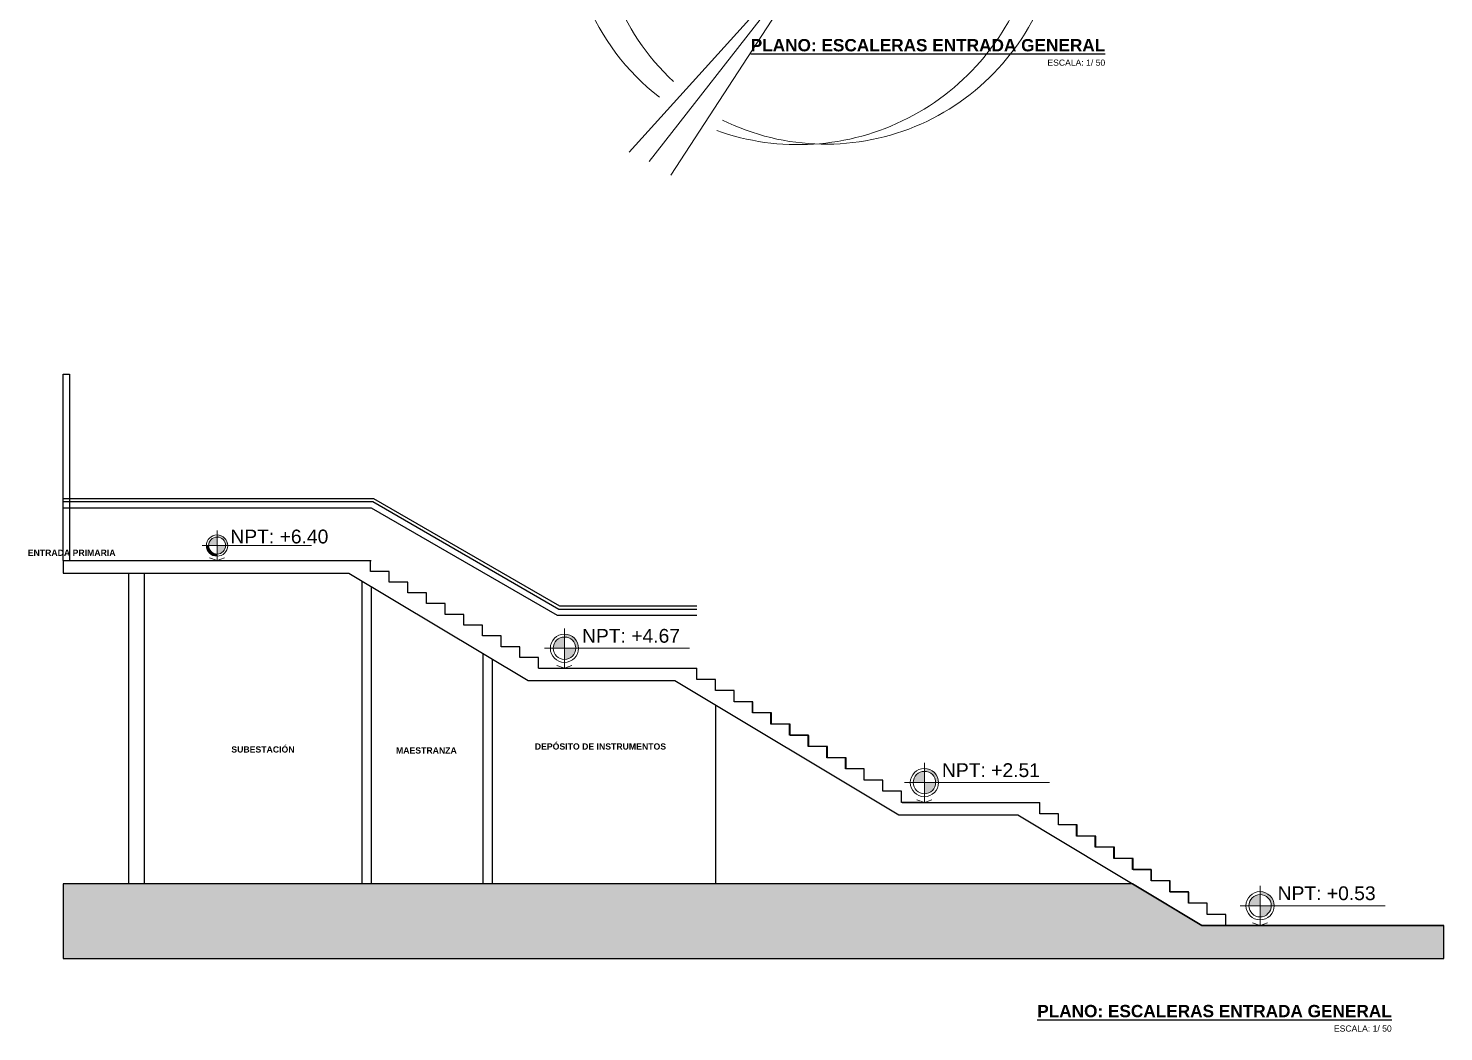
# Model space of a CAD drawing. Header units: metres. Extents: x 28 to 239, y -1 to 113.
# Drawn here: x 213.39 to 236.15, y 58.65 to 74.79 of the extents above; entities that cross this region are included whole.
import ezdxf
from ezdxf.enums import TextEntityAlignment as Align

# ---------------------------------------------------------------- set-up
doc = ezdxf.new("R2010")
doc.units = ezdxf.units.M
for name, color, linetype, lineweight in [('0-ARBOL', 64, 'Continuous', 0), ('GRAFO01', 7, 'Continuous', 0), ('TEXTO 100', 7, 'Continuous', 20), ('TEXTO PETER', 7, 'Continuous', 25), ('TEXTOS-SUBTITULO', 7, 'Continuous', 30)]:
    doc.layers.add(name, color=color, linetype=linetype, lineweight=lineweight)
doc.layers.add('Terreno & Paisaje - Terrenos_Pen_No__169', color=7, linetype='Continuous', lineweight=13, true_color=0x68b353)
doc.styles.add('JOS', font='arial.ttf', dxfattribs={"height": 1})
doc.styles.add('PETER - TITULOS', font='swisse.ttf')
doc.styles.add('TURBO_BASS', font='swisseb.ttf')

# ---------------------------------------------------------------- blocks, each defined once
blk = doc.blocks.new('ar7')
for p, q in [((88.07819218078225, 37.81921807819258), (92.00479952004838, 20.47995200479999)), ((89.37706229377099, 37.70622937706269), (92.00379962003836, 20.3799620038001)), ((92.00479952004838, 20.47995200479999), (90.87791220877946, 37.79122087791259)), ((92.00479952004838, 20.47995200479999), (77.00029997000337, 10.0299970003004)), ((77.88721127887248, 8.721127887211317), (91.9018098190185, 20.18098190181029)), ((78.77812218778158, 7.812218778122228), (92.00479952004838, 20.47995200479999)), ((91.90380961903847, 20.38096190381009), (107.031296870317, 13.12968703129729)), ((92.10478952104827, 20.47895210478999), (106.020397960208, 12.03979602039839)), ((107.651234876517, 15.12348765123529), (92.10478952104827, 20.47895210478999))]:
    blk.add_line(p, q)
for centre, radius, start, end in [((90.0414725404587, 20.56298983991883), 13.70337409208423, 98.39343324503977, 219.1797509694021), ((89.55422906554696, 20.19518378195199), 14.18773711503295, 346.8452160414349, 80.31190670171722), ((91.17633392911088, 19.73886166070865), 13.76270615131507, 346.6212311606487, 86.84078799996908), ((91.48286819669715, 19.63731128333134), 13.64874414053011, 103.3595825852463, 210.5356712251809), ((90.16910519510529, 20.21096436039737), 13.430133965601, 233.0434795606987, 329.4405935163784), ((91.21888540280486, 19.739920981536), 13.67649494630806, 229.2629980509103, 328.8764021112596)]:
    blk.add_arc(centre, radius, start, end)

msp = doc.modelspace()

# ---------------------------------------------------------------- hatches: boundary and pattern name
at = {"layer": 'Terreno & Paisaje - Terrenos_Pen_No__169', "linetype": 'Continuous', "true_color": 0x636466}
h = msp.add_hatch(dxfattribs=at)
h.set_pattern_fill('EARTH', color=251, scale=0.04, angle=90, style=0)
h.set_pattern_definition([(90, (284.8544439419651, -303.5012335478423), (-0.254, 0.254), [0.254, -0.254]), (90, (284.7591939419651, -303.5012335478423), (-0.254, 0.254), [0.254, -0.254]), (90, (284.6639439419652, -303.5012335478423), (-0.254, 0.254), [0.254, -0.254]), (180, (284.6321939419652, -303.4694835478423), (-0.254, -0.254), [0.254, -0.254]), (180, (284.6321939419652, -303.3742335478423), (-0.254, -0.254), [0.254, -0.254]), (180, (284.6321939419652, -303.2789835478423), (-0.254, -0.254), [0.254, -0.254])])
h.paths.add_polyline_path([(236.1540712792626, 59.82846954179951), (236.1540712792626, 60.35846954179942), (233.2021619714336, 60.35951590223444), (233.2009851012573, 60.35909035651422), (233.1997666355232, 60.35951675130684), (232.2627155698966, 60.35984890689105), (231.1505192407351, 61.02846954179944), (213.9552686557211, 61.02846954179944), (213.9552686557211, 59.82846954179951)])
at = {"layer": 'TEXTO 100', "ltscale": 1.3}
msp.add_hatch(color=256, dxfattribs=at).paths.add_polyline_path([(216.292140012242, 66.47048853190631), (216.2572931750714, 66.47048853190631, 0.4163528812831421), (216.4299574361066, 66.29907989533297), (216.4299574361066, 66.33392789749632, -0.4168992925091289)])
msp.add_hatch(color=256, dxfattribs=at).paths.add_polyline_path([(216.292140012242, 66.47048853190631), (216.2572931750714, 66.47048853190631, 0.4163528812831421), (216.4299574361066, 66.29907989533297), (216.4299574361066, 66.33392789749632, -0.4168992925091289)])
h = msp.add_hatch(color=256, dxfattribs=at)
edge = h.paths.add_edge_path()
edge.add_line((216.5652727419663, 66.47048852975058), (216.4287063771309, 66.47048853190637))
edge.add_line((216.4287063771309, 66.47048853190631), (216.4287063771309, 66.3339221673408))
edge.add_arc((216.4287063783445, 66.47048853190631), 0.1365663645655446, 269.9999994913017, 359.9999990956475)
edge = h.paths.add_edge_path()
edge.add_arc((216.4287063780749, 66.47048852975058), 0.1365663667210984, 90.00000039565421, 180)
edge.add_line((216.2921400122966, 66.47048852975058), (216.428706377132, 66.47048853190637))
edge.add_line((216.4287063771309, 66.47048853190631), (216.4287063771309, 66.60705489647182))
edge = h.paths.add_edge_path()
edge.add_line((216.4287063771309, 66.64190173149495), (216.4287063771309, 66.60705489647182))
edge.add_arc((216.428706376189, 66.47048852975058), 0.1365663667210984, 0, 89.99999960434582, ccw=False)
edge.add_line((216.5652727419663, 66.47048852975058), (216.6001195791457, 66.47048853190637))
edge.add_arc((216.4287063783445, 66.47048853190631), 0.1714132008012404, -1.272221872585407e-14, 90.00000040528427)
h = msp.add_hatch(color=256, dxfattribs=at)
edge = h.paths.add_edge_path()
edge.add_line((216.5652727419663, 66.47048852975058), (216.4287063771309, 66.47048853190637))
edge.add_line((216.4287063771309, 66.47048853190631), (216.4287063771309, 66.3339221673408))
edge.add_arc((216.4287063783445, 66.47048853190631), 0.1365663645655446, 269.9999994913017, 359.9999990956475)
edge = h.paths.add_edge_path()
edge.add_arc((216.4287063780749, 66.47048852975058), 0.1365663667210984, 90.00000039565421, 180)
edge.add_line((216.2921400122966, 66.47048852975058), (216.428706377132, 66.47048853190637))
edge.add_line((216.4287063771309, 66.47048853190631), (216.4287063771309, 66.60705489647182))
edge = h.paths.add_edge_path()
edge.add_line((216.4287063771309, 66.64190173149495), (216.4287063771309, 66.60705489647182))
edge.add_arc((216.428706376189, 66.47048852975058), 0.1365663667210984, 0, 89.99999960434582, ccw=False)
edge.add_line((216.5652727419663, 66.47048852975058), (216.6001195791457, 66.47048853190637))
edge.add_arc((216.4287063783445, 66.47048853190631), 0.1714132008012404, -1.272221872585407e-14, 90.00000040528427)
h = msp.add_hatch(color=7, dxfattribs=at)
edge = h.paths.add_edge_path()
edge.add_line((222.1956824615265, 64.81860047824279), (222.0150391217975, 64.81860048109422))
edge.add_line((222.0150391217975, 64.81860048109422), (222.0150391217975, 64.63795714172198))
edge.add_arc((222.015039123402, 64.81860048109422), 0.1806433393724134, 269.9999994913017, 359.9999990956475)
edge = h.paths.add_edge_path()
edge.add_arc((222.0150391230453, 64.81860047824279), 0.1806433422236752, 90.00000039565423, 180)
edge.add_line((221.8343957820694, 64.81860047824279), (222.0150391217983, 64.81860048109422))
edge.add_line((222.0150391217975, 64.81860048109422), (222.0150391217975, 64.99924382046646))
edge = h.paths.add_edge_path()
edge.add_line((222.0150391217975, 65.04533751758709), (222.0150391217975, 64.99924382046646))
edge.add_arc((222.0150391205506, 64.81860047824279), 0.1806433422236752, 0, 89.99999960434582, ccw=False)
edge.add_line((222.1956824615265, 64.81860047824279), (222.2417761614985, 64.81860048109422))
edge.add_arc((222.015039123402, 64.81860048109422), 0.2267370380968789, -1.272221872585407e-14, 90.00000040528428)
h = msp.add_hatch(color=7, dxfattribs=at)
edge = h.paths.add_edge_path()
edge.add_line((222.1956824615265, 64.81860047824279), (222.0150391217975, 64.81860048109422))
edge.add_line((222.0150391217975, 64.81860048109422), (222.0150391217975, 64.63795714172198))
edge.add_arc((222.015039123402, 64.81860048109422), 0.1806433393724134, 269.9999994913017, 359.9999990956475)
edge = h.paths.add_edge_path()
edge.add_arc((222.0150391230453, 64.81860047824279), 0.1806433422236752, 90.00000039565423, 180)
edge.add_line((221.8343957820694, 64.81860047824279), (222.0150391217983, 64.81860048109422))
edge.add_line((222.0150391217975, 64.81860048109422), (222.0150391217975, 64.99924382046646))
edge = h.paths.add_edge_path()
edge.add_line((222.0150391217975, 65.04533751758709), (222.0150391217975, 64.99924382046646))
edge.add_arc((222.0150391205506, 64.81860047824279), 0.1806433422236752, 0, 89.99999960434582, ccw=False)
edge.add_line((222.1956824615265, 64.81860047824279), (222.2417761614985, 64.81860048109422))
edge.add_arc((222.015039123402, 64.81860048109422), 0.2267370380968789, -1.272221872585407e-14, 90.00000040528428)
h = msp.add_hatch(color=7, dxfattribs=at)
edge = h.paths.add_edge_path()
edge.add_line((227.9839728260909, 62.65860047824279), (227.8033294863619, 62.65860048109423))
edge.add_line((227.8033294863619, 62.65860048109423), (227.8033294863619, 62.47795714172199))
edge.add_arc((227.8033294879664, 62.65860048109423), 0.1806433393724134, 269.9999994913017, 359.9999990956475)
edge = h.paths.add_edge_path()
edge.add_arc((227.8033294876097, 62.65860047824279), 0.1806433422236752, 90.00000039565423, 180)
edge.add_line((227.6226861466338, 62.65860047824279), (227.8033294863628, 62.65860048109423))
edge.add_line((227.8033294863619, 62.65860048109423), (227.8033294863619, 62.83924382046646))
edge = h.paths.add_edge_path()
edge.add_line((227.8033294863619, 62.88533751758709), (227.8033294863619, 62.83924382046646))
edge.add_arc((227.803329485115, 62.65860047824279), 0.1806433422236752, 0, 89.99999960434582, ccw=False)
edge.add_line((227.9839728260909, 62.65860047824279), (228.030066526063, 62.65860048109423))
edge.add_arc((227.8033294879664, 62.65860048109423), 0.2267370380968789, -1.272221872585407e-14, 90.00000040528428)
h = msp.add_hatch(color=7, dxfattribs=at)
edge = h.paths.add_edge_path()
edge.add_line((227.9839728260909, 62.65860047824276), (227.8033294863619, 62.6586004810942))
edge.add_line((227.8033294863619, 62.65860048109425), (227.8033294863619, 62.47795714172202))
edge.add_arc((227.8033294879664, 62.65860048109425), 0.1806433393724134, 269.9999994913017, 359.9999990956475)
edge = h.paths.add_edge_path()
edge.add_arc((227.8033294876097, 62.65860047824276), 0.1806433422236752, 90.00000039565423, 180)
edge.add_line((227.6226861466338, 62.65860047824276), (227.8033294863628, 62.6586004810942))
edge.add_line((227.8033294863619, 62.65860048109425), (227.8033294863619, 62.83924382046649))
edge = h.paths.add_edge_path()
edge.add_line((227.8033294863619, 62.88533751758712), (227.8033294863619, 62.83924382046649))
edge.add_arc((227.803329485115, 62.65860047824276), 0.1806433422236752, 0, 89.99999960434582, ccw=False)
edge.add_line((227.9839728260909, 62.65860047824276), (228.030066526063, 62.6586004810942))
edge.add_arc((227.8033294879664, 62.65860048109425), 0.2267370380968789, -1.272221872585407e-14, 90.00000040528428)
h = msp.add_hatch(color=7, dxfattribs=at)
edge = h.paths.add_edge_path()
edge.add_line((233.3816284409863, 60.67922129295758), (233.2009851012573, 60.67922129580901))
edge.add_line((233.2009851012573, 60.67922129580901), (233.2009851012573, 60.49857795643678))
edge.add_arc((233.2009851028618, 60.67922129580901), 0.1806433393724134, 269.9999994913017, 359.9999990956475)
edge = h.paths.add_edge_path()
edge.add_arc((233.2009851025051, 60.67922129295758), 0.1806433422236752, 90.00000039565423, 180)
edge.add_line((233.0203417615292, 60.67922129295758), (233.2009851012581, 60.67922129580901))
edge.add_line((233.2009851012573, 60.67922129580901), (233.2009851012573, 60.85986463518125))
edge = h.paths.add_edge_path()
edge.add_line((233.2009851012573, 60.90595833230188), (233.2009851012573, 60.85986463518125))
edge.add_arc((233.2009851000104, 60.67922129295758), 0.1806433422236752, 0, 89.99999960434582, ccw=False)
edge.add_line((233.3816284409863, 60.67922129295758), (233.4277221409583, 60.67922129580901))
edge.add_arc((233.2009851028618, 60.67922129580901), 0.2267370380968789, -1.272221872585407e-14, 90.00000040528428)
h = msp.add_hatch(color=7, dxfattribs=at)
edge = h.paths.add_edge_path()
edge.add_line((233.3816284409863, 60.67922129295755), (233.2009851012573, 60.67922129580899))
edge.add_line((233.2009851012573, 60.67922129580904), (233.2009851012573, 60.4985779564368))
edge.add_arc((233.2009851028618, 60.67922129580904), 0.1806433393724134, 269.9999994913017, 359.9999990956475)
edge = h.paths.add_edge_path()
edge.add_arc((233.2009851025051, 60.67922129295755), 0.1806433422236752, 90.00000039565423, 180)
edge.add_line((233.0203417615292, 60.67922129295755), (233.2009851012581, 60.67922129580899))
edge.add_line((233.2009851012573, 60.67922129580904), (233.2009851012573, 60.85986463518128))
edge = h.paths.add_edge_path()
edge.add_line((233.2009851012573, 60.90595833230191), (233.2009851012573, 60.85986463518128))
edge.add_arc((233.2009851000104, 60.67922129295755), 0.1806433422236752, 0, 89.99999960434582, ccw=False)
edge.add_line((233.3816284409863, 60.67922129295755), (233.4277221409583, 60.67922129580899))
edge.add_arc((233.2009851028618, 60.67922129580904), 0.2267370380968789, -1.272221872585407e-14, 90.00000040528428)

# ---------------------------------------------------------------- linework, layer by layer
at = {"color": 0}
msp.add_line((213.9552686557211, 66.22846954179943), (218.9046462164921, 66.22846954179943), dxfattribs=at)
msp.add_line((213.9552686557211, 66.22846954179943), (218.9046462164921, 66.22846954179943), dxfattribs=at)
msp.add_line((220.7105643430926, 61.02846954179944), (213.9552686557211, 61.02846954179944))
for points in [[(213.9552686557211, 66.22846954179943), (213.9552686557211, 69.22846954179943), (214.0552686557211, 69.22846954179943), (214.0552686557211, 66.22846954179943)], [(213.9552686557211, 66.22846954179943), (213.9552686557211, 69.22846954179943), (214.0552686557211, 69.22846954179943), (214.0552686557211, 66.22846954179943)], [(213.9552686557211, 67.22846954179944), (218.9448778242438, 67.22846954179944), (221.9379517367746, 65.49846954179942), (224.1431913092648, 65.49846954179942)], [(213.9552686557211, 67.17846954179944), (218.9314672883266, 67.17846954179944), (221.9245412008574, 65.44846954179943), (224.1431913092648, 65.44846954179943)], [(213.9552686557211, 67.07846954179944), (218.9046462164921, 67.07846954179944), (221.8977201290229, 65.34846954179942), (224.1431913092648, 65.34846954179942)], [(213.9552686557211, 66.22846954179943), (213.9552686557211, 66.02846954179944), (218.5496326738003, 66.02846954179944), (221.4328718556204, 64.29852613259877), (223.7885952084607, 64.29852613259877), (227.3931623709153, 62.13846954179942), (229.3041240490305, 62.13846954179942), (232.2627155698966, 60.35984890689105), (236.1540712792626, 60.35846954179942)], [(213.9552686557211, 66.22846954179943), (213.9552686557211, 66.02846954179944), (218.5496326738003, 66.02846954179944), (221.4328718556204, 64.2985261325988), (223.7885952084607, 64.2985261325988), (227.3931623709153, 62.1384695417994), (229.3041240490305, 62.1384695417994), (232.2627155698966, 60.35984890689105), (236.1540712792626, 60.35846954179942)], [(221.5984127377698, 64.49846954179941), (221.5984127377698, 64.67146954179941), (221.2984127377698, 64.67146954179941), (221.2984127377698, 64.84446954179941), (220.9984127377698, 64.84446954179941), (220.9984127377698, 65.01746954179941), (220.6984127377698, 65.01746954179941), (220.6984127377698, 65.19046954179942), (220.3984127377698, 65.19046954179942), (220.3984127377698, 65.36346954179942), (220.0984127377698, 65.36346954179942), (220.0984127377698, 65.53646954179942), (219.7984127377698, 65.53646954179942), (219.7984127377698, 65.70946954179942), (219.4984127377698, 65.70946954179942), (219.4984127377698, 65.88246954179942), (219.1984127377698, 65.88246954179942), (219.1984127377698, 66.05546954179943), (218.8984127377698, 66.05546954179943), (218.8984127377698, 66.22846954179943)], [(221.5984127377698, 64.49846954179941), (224.1431913092648, 64.49846954179941)], [(221.5984127377698, 64.49846954179941), (224.1431913092648, 64.49846954179941)], [(226.8364495896904, 62.87909035651421), (226.5431914478472, 62.87846954179929), (226.5431914478472, 63.0584695417993), (226.2431913092644, 63.0584695417993), (226.2431913092644, 63.2384695417993), (225.9431913092644, 63.2384695417993), (225.9431913092644, 63.41846954179931), (225.6431913092645, 63.41846954179934), (225.6431913092645, 63.59846954179935), (225.3431913092646, 63.59846954179937), (225.3431913092646, 63.77846954179938), (225.0431913092646, 63.77846954179938), (225.0431913092646, 63.95846954179939), (224.7431913092644, 63.95846954179939), (224.7431913092644, 64.1384695417994), (224.4431913092646, 64.1384695417994), (224.4431913092646, 64.3184695417994), (224.1431913092648, 64.3184695417994), (224.1431913092648, 64.49846954179941)], [(226.8364495896904, 62.87909035651421), (226.5431914478472, 62.87846954179929), (226.5431914478472, 63.0584695417993), (226.2431913092644, 63.0584695417993), (226.2431913092644, 63.2384695417993), (225.9431913092644, 63.2384695417993), (225.9431913092644, 63.41846954179931), (225.6431913092646, 63.41846954179937), (225.6431913092646, 63.59846954179932), (225.3431913092646, 63.59846954179937), (225.3431913092646, 63.77846954179938), (225.0431913092646, 63.77846954179938), (225.0431913092646, 63.95846954179939), (224.7431913092645, 63.95846954179939), (224.7431913092645, 64.1384695417994), (224.4431913092646, 64.1384695417994), (224.4431913092646, 64.3184695417994), (224.1431913092648, 64.3184695417994), (224.1431913092648, 64.49846954179941)], [(227.7297078701164, 62.33971117122911), (227.4364497282732, 62.33909035651419), (227.4364497282732, 62.5190903565142), (227.1364495896905, 62.5190903565142), (227.1364495896905, 62.6990903565142), (226.8364495896904, 62.6990903565142), (226.8364495896904, 62.87909035651421), (226.5364495896906, 62.87909035651424), (226.5364495896906, 63.05909035651425), (226.2364495896906, 63.05909035651428), (226.2364495896906, 63.23909035651428), (225.9364495896906, 63.23909035651428), (225.9364495896906, 63.41909035651429), (225.6364495896905, 63.41909035651429), (225.6364495896905, 63.5990903565143), (225.3364495896907, 63.5990903565143), (225.3364495896907, 63.7790903565143), (225.0364495896908, 63.7790903565143), (225.0364495896908, 63.95909035651431)], [(227.7297078701165, 62.33971117122911), (227.4364497282732, 62.33909035651419), (227.4364497282732, 62.5190903565142), (227.1364495896905, 62.5190903565142), (227.1364495896905, 62.6990903565142), (226.8364495896904, 62.6990903565142), (226.8364495896904, 62.87909035651421), (226.5364495896906, 62.87909035651421), (226.5364495896906, 63.05909035651428), (226.2364495896906, 63.05909035651428), (226.2364495896906, 63.23909035651428), (225.9364495896906, 63.23909035651428), (225.9364495896906, 63.41909035651429), (225.6364495896905, 63.41909035651429), (225.6364495896905, 63.5990903565143), (225.3364495896907, 63.5990903565143), (225.3364495896907, 63.7790903565143), (225.0364495896908, 63.7790903565143), (225.0364495896908, 63.95909035651431)], [(227.4472913092648, 62.33846954179941), (229.6580262464341, 62.33846954179941)], [(227.4472913092648, 62.33846954179944), (229.6580262464341, 62.33846954179944)], [(232.3512845268598, 60.71909035651422), (232.0580263850165, 60.71846954179929), (232.0580263850165, 60.8984695417993), (231.7580262464338, 60.8984695417993), (231.7580262464338, 61.07846954179931), (231.4580262464337, 61.07846954179931), (231.4580262464337, 61.25846954179931), (231.1580262464339, 61.25846954179934), (231.1580262464339, 61.43846954179935), (230.858026246434, 61.43846954179938), (230.858026246434, 61.61846954179939), (230.5580262464339, 61.61846954179939), (230.5580262464339, 61.79846954179939), (230.2580262464338, 61.79846954179939), (230.2580262464338, 61.9784695417994), (229.958026246434, 61.9784695417994), (229.958026246434, 62.15846954179941), (229.6580262464341, 62.15846954179941), (229.6580262464341, 62.33846954179941)], [(232.3512845268598, 60.71909035651424), (232.0580263850165, 60.71846954179932), (232.0580263850165, 60.89846954179927), (231.7580262464338, 60.89846954179927), (231.7580262464338, 61.07846954179934), (231.4580262464337, 61.07846954179934), (231.4580262464337, 61.25846954179929), (231.1580262464339, 61.25846954179934), (231.1580262464339, 61.43846954179935), (230.858026246434, 61.43846954179935), (230.858026246434, 61.61846954179941), (230.5580262464339, 61.61846954179941), (230.5580262464339, 61.79846954179936), (230.2580262464338, 61.79846954179936), (230.2580262464338, 61.97846954179943), (229.958026246434, 61.97846954179943), (229.958026246434, 62.15846954179938), (229.6580262464341, 62.15846954179938), (229.6580262464341, 62.33846954179944)], [(232.9445426687031, 60.3603319859439), (232.6512845268598, 60.35971117122898), (232.6512845268598, 60.53971117122899), (232.3512843882771, 60.53971117122899), (232.3512843882771, 60.71971117122899), (232.0512843882771, 60.71971117122899), (232.0512843882771, 60.899711171229), (231.7512843882772, 60.89971117122903), (231.7512843882772, 61.07971117122904), (231.4512843882773, 61.07971117122906), (231.4512843882773, 61.25971117122907), (231.1512843882772, 61.25971117122907), (231.1512843882772, 61.43971117122908), (230.8512843882771, 61.43971117122908), (230.8512843882771, 61.61971117122908), (230.5512843882773, 61.61971117122908), (230.5512843882773, 61.79971117122909), (230.2512843882775, 61.79971117122909), (230.2512843882775, 61.9797111712291)], [(232.9445426687031, 60.3603319859439), (232.6512845268598, 60.35971117122898), (232.6512845268598, 60.53971117122899), (232.3512843882771, 60.53971117122899), (232.3512843882771, 60.71971117122899), (232.0512843882771, 60.71971117122899), (232.0512843882771, 60.899711171229), (231.7512843882772, 60.899711171229), (231.7512843882772, 61.07971117122906), (231.4512843882773, 61.07971117122906), (231.4512843882773, 61.25971117122907), (231.1512843882772, 61.25971117122907), (231.1512843882772, 61.43971117122908), (230.8512843882771, 61.43971117122908), (230.8512843882771, 61.61971117122908), (230.5512843882773, 61.61971117122908), (230.5512843882773, 61.79971117122909), (230.2512843882775, 61.79971117122909), (230.2512843882775, 61.9797111712291)]]:
    msp.add_lwpolyline(points, dxfattribs=at)
for points in [[(215.0096990615047, 61.02846954179944), (215.0096990615047, 66.02846954179944)], [(215.2596990615047, 61.02846954179944), (215.2596990615047, 66.02846954179944)], [(218.7605643430911, 61.02846954179944), (218.7605643430911, 65.9019105475328)], [(218.9105643430911, 61.02846954179944), (218.9105643430911, 65.81191055272961)], [(220.7105643430926, 61.02846954179944), (220.7105643430926, 64.73191061509067)], [(220.8605643430926, 61.02846954179944), (220.8605643430926, 64.64191062028749)], [(224.4496349385188, 61.02846954179944), (224.4496349385188, 63.90239445815945)]]:
    msp.add_lwpolyline(points)
msp.add_lwpolyline([(236.1540712792626, 60.35846954179942), (232.2627155698966, 60.35984890689105), (231.1505192407351, 61.02846954179944), (213.9552686557211, 61.02846954179944), (213.9552686557211, 59.82846954179951), (236.1540712792626, 59.82846954179951)], close=True)
at = {"layer": 'TEXTO 100', "ltscale": 1.3}
for points in [[(216.1879384473478, 66.47048853190631), (217.949275736239, 66.47048853190631), (216.4299574361066, 66.47048853190631), (216.4299574361066, 66.71250751770191), (216.4299574361066, 66.22846954179943)], [(216.1879384473478, 66.47048853190631), (217.949275736239, 66.47048853190631), (216.4299574361066, 66.47048853190631), (216.4299574361066, 66.71250751770191), (216.4299574361066, 66.22846954179943)], [(216.4299574361066, 66.22846954179943), (216.3089668000537, 66.27080949090362)], [(216.4299574361066, 66.22846954179943), (216.3089668000537, 66.27080949090362)], [(216.4299574361066, 66.22846954179943), (216.5505038856155, 66.27205805878964)], [(216.4299574361066, 66.22846954179943), (216.5505038856156, 66.27205805878964)], [(222.0150391217975, 64.49846954179941), (221.8940484857446, 64.5408094909036)], [(222.0150391217975, 64.49846954179941), (221.8940484857446, 64.5408094909036)], [(222.0150391217975, 64.49846954179941), (222.1355855713064, 64.54205805878962)], [(222.0150391217975, 64.49846954179941), (222.1355855713064, 64.54205805878962)], [(227.8033294863619, 62.33846954179941), (227.6823388503091, 62.3808094909036)], [(227.8033294863619, 62.33846954179944), (227.6823388503091, 62.38080949090363)], [(227.8033294863619, 62.33846954179941), (227.9238759358709, 62.38205805878962)], [(227.8033294863619, 62.33846954179944), (227.9238759358709, 62.38205805878965)], [(233.2009851012573, 60.3590903565142), (233.0799944652044, 60.40143030561839)], [(233.2009851012573, 60.35909035651423), (233.0799944652044, 60.40143030561842)], [(233.2009851012573, 60.3590903565142), (233.3215315507663, 60.40267887350441)], [(233.2009851012573, 60.35909035651423), (233.3215315507663, 60.40267887350444)]]:
    msp.add_lwpolyline(points, dxfattribs=at)
at = {"layer": 'TEXTO 100', "color": 7, "ltscale": 1.3}
for points in [[(221.6949081842852, 64.81860048109422), (224.0247194129781, 64.81860048109422), (222.0150391217975, 64.81860048109422), (222.0150391217975, 65.1387314146861), (222.0150391217975, 64.49846954179941)], [(221.6949081842852, 64.81860048109422), (224.0247194129781, 64.81860048109422), (222.0150391217975, 64.81860048109422), (222.0150391217975, 65.1387314146861), (222.0150391217975, 64.49846954179941)], [(227.4831985488496, 62.65860048109423), (229.8130097775426, 62.65860048109423), (227.8033294863619, 62.65860048109423), (227.8033294863619, 62.97873141468611), (227.8033294863619, 62.33846954179941)], [(227.4831985488496, 62.65860048109425), (229.8130097775426, 62.65860048109425), (227.8033294863619, 62.65860048109425), (227.8033294863619, 62.97873141468608), (227.8033294863619, 62.33846954179944)], [(232.880854163745, 60.67922129580901), (235.2106653924379, 60.67922129580901), (233.2009851012573, 60.67922129580901), (233.2009851012573, 60.9993522294009), (233.2009851012573, 60.3590903565142)], [(232.880854163745, 60.67922129580904), (235.2106653924379, 60.67922129580904), (233.2009851012573, 60.67922129580904), (233.2009851012573, 60.99935222940087), (233.2009851012573, 60.35909035651423)]]:
    msp.add_lwpolyline(points, dxfattribs=at)
at = {"layer": 'TEXTO 100', "ltscale": 1.3}
for radius in [0.1714132020600502, 0.1714132020600502, 0.1365663648891934, 0.1365663648891934]:
    msp.add_circle((216.4287063771309, 66.47048853190631), radius, dxfattribs=at)
at = {"layer": 'TEXTO 100', "color": 7, "ltscale": 1.3}
for centre, radius in [((222.0150391217975, 64.81860048109422), 0.2267370397619712), ((222.0150391217975, 64.81860048109422), 0.2267370397619712), ((222.0150391217975, 64.81860048109422), 0.1806433398005204), ((222.0150391217975, 64.81860048109422), 0.1806433398005204), ((227.8033294863619, 62.65860048109423), 0.2267370397619712), ((227.8033294863619, 62.65860048109425), 0.2267370397619712), ((227.8033294863619, 62.65860048109423), 0.1806433398005204), ((227.8033294863619, 62.65860048109425), 0.1806433398005204), ((233.2009851012573, 60.67922129580901), 0.2267370397619712), ((233.2009851012573, 60.67922129580904), 0.2267370397619712), ((233.2009851012573, 60.67922129580901), 0.1806433398005204), ((233.2009851012573, 60.67922129580904), 0.1806433398005204)]:
    msp.add_circle(centre, radius, dxfattribs=at)

# ---------------------------------------------------------------- block references
at = {"layer": '0-ARBOL', "xscale": -0.2736950423456928, "yscale": 0.2736950423456928, "zscale": 0.2736950423456928, "rotation": 150.6320161615697}
msp.add_blockref('ar7', (207.1208181933865, 93.63736322985014), dxfattribs=at)

# ---------------------------------------------------------------- texts
at = {"layer": 'GRAFO01', "style": 'JOS'}
for s, p in [('NPT: +6.40', (216.6424424768036, 66.50480829284322)), ('NPT: +6.40', (216.6424424768036, 66.50480829284322)), ('NPT: +4.67', (222.2977455804306, 64.90785945558588)), ('NPT: +4.67', (222.2977455804306, 64.90785945558588)), ('NPT: +2.51', (228.086035944995, 62.74785945558588)), ('NPT: +2.51', (228.086035944995, 62.74785945558585)), ('NPT: +0.53', (233.4836915598904, 60.76848027030067)), ('NPT: +0.53', (233.4836915598904, 60.76848027030064))]:
    msp.add_text(s, height=0.2218070513746775, rotation=8.130006654569783e-09, dxfattribs=at).set_placement(p)
at = {"layer": 'TEXTO PETER', "char_height": 0.198, "attachment_point": 9, "style": 'PETER - TITULOS'}
for insert in [(230.7112050668291, 74.18461647514658), (235.3186487009164, 58.65331683496527)]:
    msp.add_mtext('{\\fSwis721 Ex BT|b1|i0|c0|p34;\\LPLANO: ESCALERAS ENTRADA GENERAL\\P\\fSwis721 Ex BT|b0|i0|c0|p34;\\H0.5x;\\lESCALA: 1/ 50}', dxfattribs=dict(at, insert=insert))
at = {"layer": 'TEXTOS-SUBTITULO', "style": 'TURBO_BASS'}
for s, p in [('ENTRADA PRIMARIA', (214.0901806388861, 66.30443137535678)), ('ENTRADA PRIMARIA', (214.0901806388861, 66.30443137535678)), ('DEPÓSITO DE INSTRUMENTOS', (222.5937426631335, 63.18933295851923)), ('SUBESTACIÓN ', (217.1856506344551, 63.1418620669391)), ('MAESTRANZA', (219.794817795883, 63.12603890666799))]:
    msp.add_text(s, height=0.1, rotation=359.9999991662367, dxfattribs=at).set_placement(p, align=Align.CENTER)

doc.saveas('drawing.dxf')
